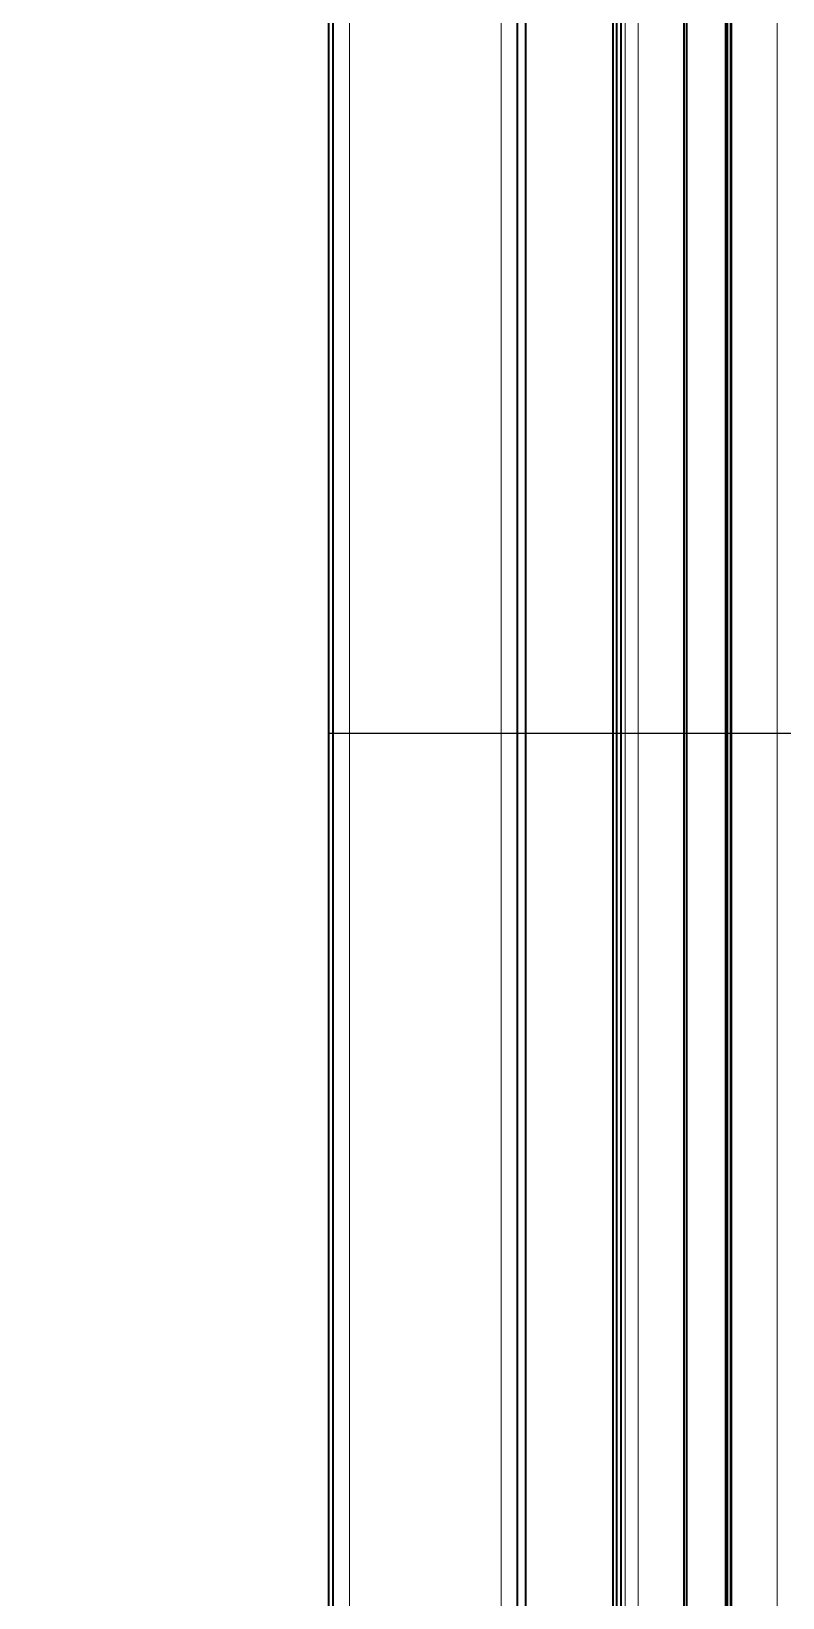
# Model space of a CAD drawing. Header units: inches. Extents: x 185496 to 352137, y 107182 to 179410.
# Drawn here: x 237024.2 to 237207.6, y 167253.8 to 167636.3 of the extents above; entities that cross this region are included whole.
import ezdxf

# ---------------------------------------------------------------- set-up
doc = ezdxf.new("R2010")
doc.units = ezdxf.units.IN
doc.header["$MEASUREMENT"] = 0
doc.linetypes.add('DASH', pattern=[0.35, 0.25, -0.1])

# ---------------------------------------------------------------- blocks, each defined once
blk = doc.blocks.new('liaojia')
at = {"color": 7, "lineweight": 13}
for p, q in [((800133.27, -280645.33), (799139.27, -280645.33)), ((800133.27, -280679.2), (799139.27, -280679.2)), ((800133.27, -280682.45), (799139.27, -280682.45)), ((800133.27, -280685.41), (799139.27, -280685.41)), ((800141.27, -280712.72), (799131.27, -280712.72)), ((800141.27, -280749.72), (799131.27, -280749.72))]:
    blk.add_line(p, q, dxfattribs=at)
at = {"color": 7, "lineweight": 35}
for p, q in [((800133.27, -280656.49), (799139.27, -280656.49)), ((800133.27, -280656.62), (799139.27, -280656.62)), ((800133.27, -280657.41), (799139.27, -280657.41)), ((800133.27, -280657.81), (799139.27, -280657.81)), ((800133.27, -280667.37), (799139.27, -280667.37)), ((800133.27, -280668.04), (799139.27, -280668.04)), ((800133.27, -280683.42), (799139.27, -280683.42)), ((800133.27, -280684.44), (799139.27, -280684.44)), ((799139.27, -280685.42), (800133.27, -280685.42)), ((799131.28, -280706.72), (800141.28, -280706.72)), ((800141.27, -280708.72), (799131.27, -280708.72)), ((800141.27, -280753.72), (799131.27, -280753.72)), ((800186.27, -280754.72), (799086.27, -280754.72))]:
    blk.add_line(p, q, dxfattribs=at)

msp = doc.modelspace()

# ---------------------------------------------------------------- linework, layer by layer
at = {"color": 5, "ltscale": 100}
msp.add_line((237096.81, 167464.84, 276290.76), (305990.69, 167465.88, -1370187.34), dxfattribs=at)
at = {"color": 5, "linetype": 'DASH'}
msp.add_circle((235825, 166706.46, 276290.76), 1900, dxfattribs=at)

# ---------------------------------------------------------------- block references
at = {"color": 30, "rotation": 270}
msp.add_blockref('liaojia', (517851.54, 967101.11, 276290.76), dxfattribs=at)

doc.saveas('drawing.dxf')
